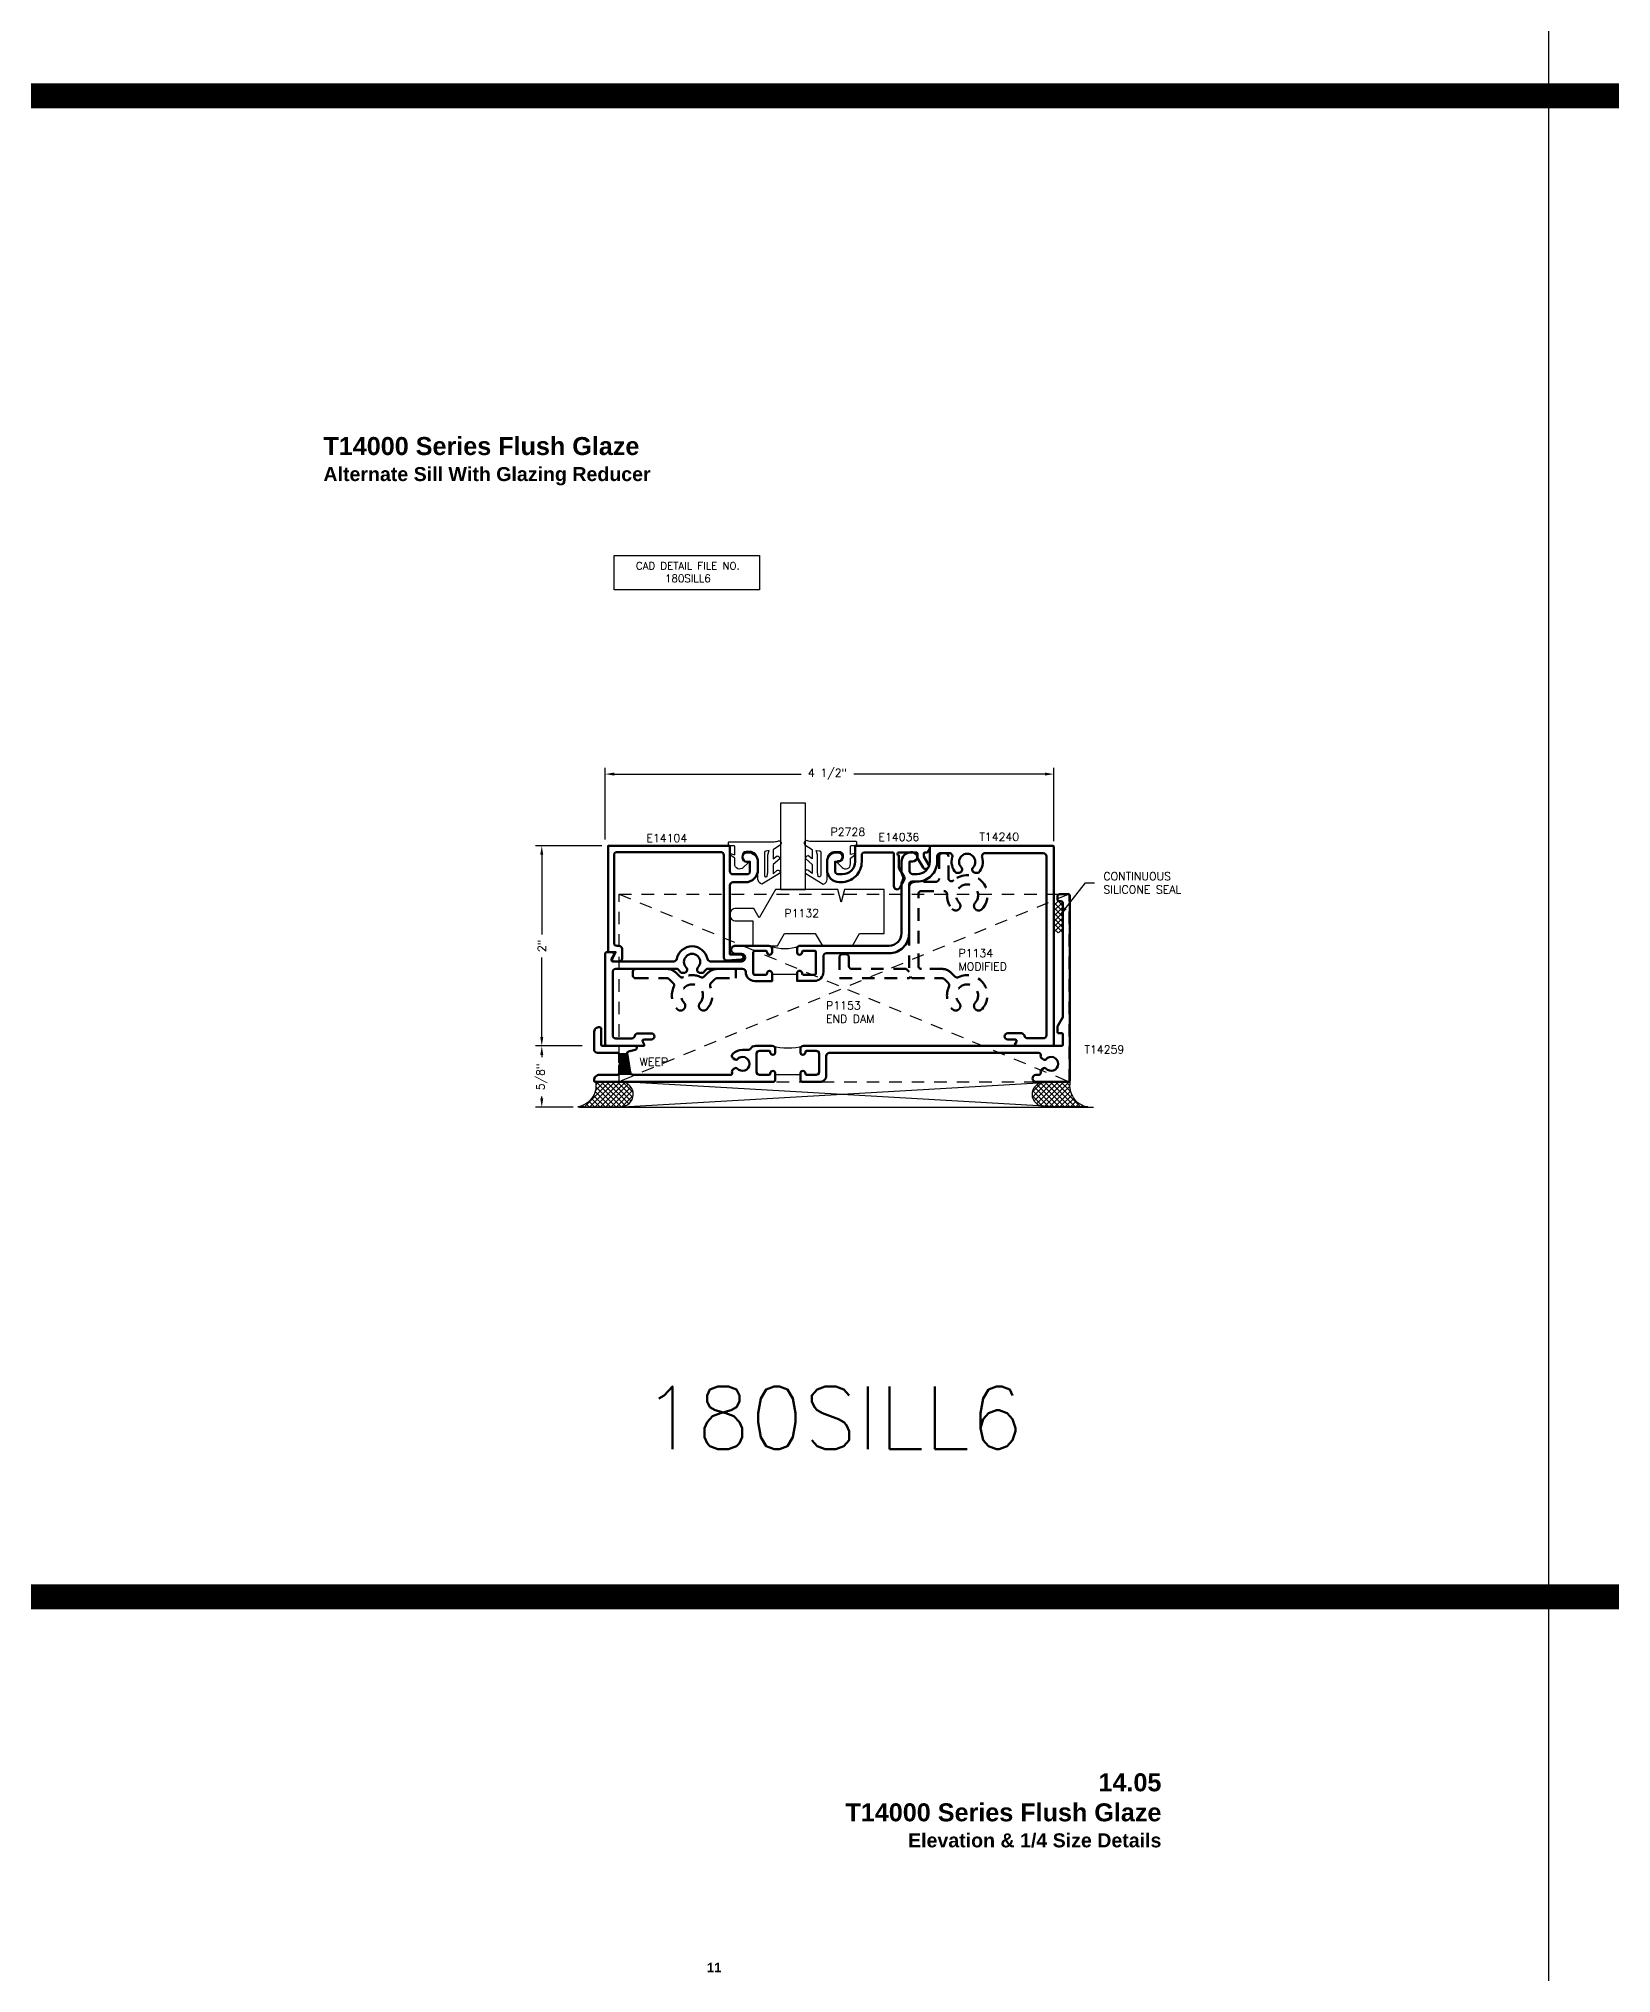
# Model space of a CAD drawing. Extents: x 0 to 152, y -15 to 75.
# Drawn here: x 15.97 to 31.69, y 11.11 to 30.45 of the extents above; entities that cross this region are included whole.
import ezdxf
from ezdxf.enums import TextEntityAlignment as Align

# ---------------------------------------------------------------- set-up
doc = ezdxf.new("R2010")
doc.units = 0
doc.header["$MEASUREMENT"] = 0
doc.header["$PDMODE"] = 3
doc.linetypes.add('HIDDEN2', pattern=[0.1875, 0.125, -0.0625])
doc.layers.get('DEFPOINTS').update_dxf_attribs({"linetype": 'CONTINUOUS'})
for name, color, linetype in [('R-ANNO-DIMS', 3, 'CONTINUOUS'), ('R-ANNO-TEXT', 6, 'CONTINUOUS'), ('R-Det1', 4, 'CONTINUOUS'), ('R-Det2', 2, 'CONTINUOUS'), ('R-DET3', 5, 'CONTINUOUS'), ('R-OTLN', 1, 'CONTINUOUS'), ('R-PAT1', 5, 'CONTINUOUS'), ('TITLE', 7, 'CONTINUOUS')]:
    doc.layers.add(name, color=color, linetype=linetype)
doc.styles.get("Standard").update_dxf_attribs({"font": 'simplex'})
doc.styles.add('style1', font='arialbd.ttf')
doc.dimstyles.new('1X', dxfattribs={"dimtxt": 0.08, "dimasz": 0.09, "dimexe": 0.0625, "dimexo": 0.0625, "dimgap": 0.062, "dimtad": 0, "dimdec": 5, "dimzin": 4, "dimdsep": 46, "dimlunit": 5, "dimtxsty": 'Standard', "dimcen": 0, "dimclrd": 256, "dimclre": 256, "dimclrt": 256, "dimadec": 0, "dimazin": 1, "dimtfac": 1, "dimtdec": 5, "dimtofl": 0, "dimtmove": 0, "dimatfit": 3, "dimfxl": 1, "dimfrac": 2, "dimtolj": 1, "dimtzin": 4, "dimarcsym": 0})

# ---------------------------------------------------------------- blocks, each defined once
blk = doc.blocks.new('*D123')
at = {"layer": 'DEFPOINTS', "color": 0}
for p in [(21.001, 22.384), (21.664, 22.384), (21.334, 20.384)]:
    blk.add_point(p, dxfattribs=at)
at = {"layer": 'R-ANNO-DIMS', "lineweight": -2}
for p, q in [((21.601, 22.384), (20.938, 22.384)), ((21.001, 22.294), (21.001, 21.499)), ((21.001, 20.474), (21.001, 21.269)), ((21.272, 20.384), (20.938, 20.384))]:
    blk.add_line(p, q, dxfattribs=at)
at = {"layer": 'R-ANNO-DIMS'}
for points in [[(20.986, 22.294), (21.016, 22.294), (21.001, 22.384)], [(20.986, 20.474), (21.016, 20.474), (21.001, 20.384)]]:
    blk.add_solid(points, dxfattribs=at)
at = {"layer": 'R-ANNO-DIMS', "insert": (21.001, 21.384), "char_height": 0.08, "attachment_point": 5, "rotation": 90}
blk.add_mtext('\\A1;2"', dxfattribs=at)
blk = doc.blocks.new('*D124')
at = {"layer": 'DEFPOINTS', "color": 0}
for p in [(21.001, 20.384), (21.468, 20.384), (21.379, 19.771)]:
    blk.add_point(p, dxfattribs=at)
at = {"layer": 'R-ANNO-DIMS', "lineweight": -2}
for p, q in [((21.406, 20.384), (20.938, 20.384)), ((21.001, 20.294), (21.001, 20.27)), ((21.316, 19.771), (20.938, 19.771)), ((21.001, 19.861), (21.001, 19.879))]:
    blk.add_line(p, q, dxfattribs=at)
at = {"layer": 'R-ANNO-DIMS'}
for points in [[(20.986, 20.294), (21.016, 20.294), (21.001, 20.384)], [(20.986, 19.861), (21.016, 19.861), (21.001, 19.771)]]:
    blk.add_solid(points, dxfattribs=at)
at = {"layer": 'R-ANNO-DIMS', "insert": (21.001, 20.074), "char_height": 0.08, "attachment_point": 5, "rotation": 90}
blk.add_mtext('\\A1;5/8"', dxfattribs=at)
blk = doc.blocks.new('*D122')
at = {"layer": 'DEFPOINTS', "color": 0}
for p in [(21.635, 23.101), (21.635, 22.384), (26.12, 22.369)]:
    blk.add_point(p, dxfattribs=at)
at = {"layer": 'R-ANNO-DIMS', "lineweight": -2}
for p, q in [((21.635, 22.446), (21.635, 23.164)), ((21.725, 23.101), (23.595, 23.101)), ((26.03, 23.101), (24.119, 23.101)), ((26.12, 22.432), (26.12, 23.164))]:
    blk.add_line(p, q, dxfattribs=at)
at = {"layer": 'R-ANNO-DIMS'}
for points in [[(21.725, 23.116), (21.725, 23.086), (21.635, 23.101)], [(26.03, 23.116), (26.03, 23.086), (26.12, 23.101)]]:
    blk.add_solid(points, dxfattribs=at)
at = {"layer": 'R-ANNO-DIMS', "insert": (23.857, 23.101), "char_height": 0.08, "attachment_point": 5}
blk.add_mtext('\\A1;4 1/2"', dxfattribs=at)
blk = doc.blocks.new('P2728 gasket')
at = {"layer": 'R-Det2'}
blk.add_lwpolyline([(86.461, 33.362), (86.567, 33.537, 0.301952), (86.52, 33.577), (86.32, 33.577, -0.414214), (86.24, 33.657), (86.24, 33.695, -0.388879), (86.276, 33.735), (86.292, 33.736, -0.440011), (86.336, 33.696), (86.336, 33.682, 0.668179), (86.353, 33.675), (86.401, 33.724, 0.668179), (86.366, 33.809), (86.307, 33.809), (86.279, 33.849, 0.836323), (86.264, 33.842), (86.273, 33.809), (86.189, 33.809, -0.414214), (86.183, 33.815), (86.183, 33.865, 0.414214), (86.177, 33.871), (86.149, 33.871, 0.414214), (86.143, 33.865), (86.143, 33.427, -0.083245), (86.135, 33.378), (86.135, 33.378)], format="xyb", dxfattribs=at)
at = {"layer": 'R-Det2', "lineweight": 25}
blk.add_lwpolyline([(86.235, 33.499, -0.372312), (86.249, 33.512), (86.48, 33.512, -0.668179), (86.49, 33.486), (86.448, 33.478), (86.274, 33.478), (86.23, 33.465)], format="xyb", close=True, dxfattribs=at)
at = {"layer": 'R-Det2'}
for points in [[(86.174, 33.352), (86.223, 33.426), (86.314, 33.426), (86.283, 33.384)], [(86.313, 33.359), (86.371, 33.426), (86.462, 33.426), (86.431, 33.388)]]:
    blk.add_lwpolyline(points, dxfattribs=at)
at = {"layer": 'R-Det2', "ltscale": 0.1}
for centre, radius, start, end in [((86.157, 33.369), 0.0237, 157.7655, 314.5007), ((86.313, 33.388), 0.0297, 188.4603, 270), ((86.446, 33.375), 0.0199, 139.7022, 319.7022)]:
    blk.add_arc(centre, radius, start, end, dxfattribs=at)
blk = doc.blocks.new('P1153')
at = {"layer": 'R-DET3', "linetype": 'HIDDEN2'}
for p, q in [((150.972, 34.469), (155.472, 32.594)), ((155.47, 34.469), (150.972, 32.594)), ((150.972, 32.594), (150.972, 34.469)), ((150.972, 34.468), (155.467, 34.468)), ((155.47, 32.595), (155.47, 34.47)), ((150.972, 32.594), (155.472, 32.594))]:
    blk.add_line(p, q, dxfattribs=at)

msp = doc.modelspace()

# ---------------------------------------------------------------- hatches: boundary and pattern name
at = {"layer": 'R-PAT1'}
h = msp.add_hatch(dxfattribs=at)
h.set_pattern_fill('ANSI37', color=256, scale=0.3, style=0)
h.set_pattern_definition([(45, (20.01145, 15.783283), (-0.0265165, 0.0265165), []), (135, (20.01145, 15.783283), (-0.0265165, -0.0265165), [])])
h.paths.add_polyline_path([(26.1204088, 21.5128018), (26.2110877, 21.5128018), (26.2110877, 21.8153565, 0.3522849494), (26.199302, 21.830008), (26.1204088, 21.829215)])
h = msp.add_hatch(color=256, dxfattribs=at)
edge = h.paths.add_edge_path()
edge.add_line((21.7735595, 20.227102), (21.7735595, 20.2997413))
edge.add_arc((21.7585595, 20.2997413), 0.015, 0.00000007, 61.04497582)
edge.add_arc((21.7663055, 20.3137413), 0.001, 90, 241.04497576, ccw=False)
edge.add_line((21.7663055, 20.3147413), (21.8542396, 20.3147413))
edge.add_arc((21.8542396, 20.3137413), 0.001, -0.87114697, 89.99999943, ccw=False)
edge.add_arc((21.8702378, 20.3134981), 0.015, 179.1288536, 188.70564744)
edge.add_line((21.8554106, 20.3112277), (21.8845312, 20.1210492))
edge.add_arc((21.915174, 20.1257413), 0.031, 188.70564744, 249.63586525)
edge.add_arc((21.9040385, 20.0957413), 0.001, -89.99999994, 69.63586531, ccw=False)
edge.add_line((21.9040385, 20.0947413), (21.7663055, 20.0947413))
edge.add_arc((21.7663055, 20.0957413), 0.001, 118.95502424, 270, ccw=False)
edge.add_arc((21.7585595, 20.1097413), 0.015, 298.95502418, 359.99999993)
edge.add_line((21.7735595, 20.1097413), (21.7735595, 20.1823806))
edge.add_arc((21.7885595, 20.1823806), 0.015, 131.8103149, 180, ccw=False)
edge.add_arc((21.7685595, 20.2047413), 0.015, 311.8103149, 408.1896851)
edge.add_arc((21.7885595, 20.227102), 0.015, 180, 228.1896851, ccw=False)
h = msp.add_hatch(dxfattribs=at)
h.set_pattern_fill('ANSI37', color=256, scale=0.3, style=0)
h.set_pattern_definition([(45, (19.648617, 15.926916), (-0.0265165, 0.0265165), []), (135, (19.648617, 15.926916), (-0.0265165, -0.0265165), [])])
edge = h.paths.add_edge_path()
edge.add_line((21.3605386, 19.7748781), (21.789182, 19.7748782))
edge.add_arc((21.7891819, 19.9006539), 0.1257757, 270.0000074, 447.46272372)
edge.add_line((21.7947499, 20.0263063), (21.5385595, 20.0247413))
edge.add_arc((21.3280617, 19.9863663), 0.2139673, -81.2696477, 10.33190092, ccw=False)
h = msp.add_hatch(dxfattribs=at)
h.set_pattern_fill('ANSI37', color=256, scale=0.3, style=0)
h.set_pattern_definition([(45, (19.999146, 15.92653), (-0.0265165, 0.0265165), []), (135, (19.999146, 15.92653), (-0.0265165, -0.0265165), [])])
edge = h.paths.add_edge_path()
edge.add_line((26.4591087, 19.7748781), (26.0304653, 19.7748782))
edge.add_arc((26.0304653, 19.9006539), 0.1257757, 92.53727628, 269.9999926, ccw=False)
edge.add_line((26.0248973, 20.0263063), (26.2810877, 20.0247413))
edge.add_arc((26.4915856, 19.9863663), 0.2139673, 169.66809908, 261.2696477)

# ---------------------------------------------------------------- linework, layer by layer
at = {"layer": 'R-ANNO-TEXT'}
msp.add_lwpolyline([(21.7246915, 25.2855464), (23.1761715, 25.2855464), (23.1761715, 24.9434836), (21.7246915, 24.9434836)], close=True, dxfattribs=at)
at = {"layer": 'R-Det1', "lineweight": 50}
for points in [[(23.0368521, 22.0198575, 0.4144), (23.1618521, 22.1448575), (23.1618521, 22.2248575, 0.4139789032), (23.0688521, 22.3178575), (23.0523521, 22.3178575, 1), (23.0523521, 22.2248575), (23.0818521, 22.2248575), (23.0818521, 22.1308575, -0.4129032258), (23.0508521, 22.0998575), (22.9118521, 22.0998575, -0.4129032258), (22.8808521, 22.1308575), (22.8808521, 22.3838575), (21.6637521, 22.3838575), (21.6637521, 21.3218575), (21.7387521, 21.3218575), (21.7061521, 21.2514575, 0.5484584395), (21.7207521, 21.2288575), (21.7737521, 21.2288575, 0.4133333333), (21.8037521, 21.2588575), (21.8037521, 21.3218575), (21.8037521, 21.3528575, 0.4129032258), (21.7727521, 21.3838575), (21.7537521, 21.3838575, -0.4133333333), (21.7237521, 21.4138575), (21.7237521, 22.2908575, -0.4129032258), (21.7547521, 22.3218575), (22.7898521, 22.3218575, -0.4129032258), (22.8208521, 22.2908575), (22.8208521, 21.2676575, 0.4379270187), (22.8543521, 21.2367575), (22.9946521, 21.2479575, 0.963981017), (22.9927521, 21.2978575), (22.8808521, 21.2978575), (22.8808521, 21.9888575, -0.4129032258), (22.9118521, 22.0198575), (23.0368521, 22.0198575)], [(24.8654608, 22.1988936), (24.8204088, 22.2769046), (24.8204088, 22.3033565, -0.4142135624), (24.8354088, 22.3183565), (24.8495219, 22.3183565, 0.2678077575), (24.8625083, 22.3258496), (24.8784088, 22.3533565), (24.8784088, 22.3843565), (24.1334088, 22.3843565), (24.1334088, 22.2253565, -0.4142135624), (24.0084088, 22.1003565), (23.9634088, 22.1003565, -0.4129032258), (23.9324088, 22.1313565), (23.9324088, 22.2253565), (23.9619088, 22.2253565, 1), (23.9619088, 22.3183565), (23.9454088, 22.3183565, 0.4150537634), (23.8524088, 22.2253565), (23.8524088, 22.1453565, 0.4120367457), (23.9764088, 22.0203565), (23.9944088, 22.0203565, 0.4142135624), (24.1994088, 22.2253565), (24.1994088, 22.2873565, -0.4142135624), (24.2304088, 22.3183565), (24.5064088, 22.3183565, -0.4142135624), (24.5214088, 22.3033565), (24.5214088, 21.9798565, 0.7660915713), (24.5792088, 21.9643565), (24.6244088, 22.0426565, 0.2613254343), (24.6238088, 22.0747565), (24.5714088, 22.1655565), (24.5714088, 22.2873565, -0.4133333333), (24.5564088, 22.3023565), (24.5564088, 22.3033565, -0.4133333333), (24.5714088, 22.3183565), (24.7434088, 22.3183565, -0.4142135624), (24.7584088, 22.3033565), (24.7584088, 22.2603565), (24.8117608, 22.1678936, 1)], [(23.5855923, 20.0947413), (23.5855923, 20.0397413), (23.6005923, 20.0247413), (23.7815923, 20.0247413, 0.4142135624), (23.8435923, 20.0867413), (23.8435923, 20.2837413, -0.4142135624), (23.8745923, 20.3147413), (25.9689341, 20.3147413, -0.4791776784), (25.9884667, 20.2904429, 0.3269025534), (26.0032423, 20.2569336), (26.0212635, 20.2465291, 0.3624762266), (26.0402031, 20.2498171, -2.7339006994), (26.0400144, 20.1594854, 0.3636585422), (26.0210344, 20.1628213), (26.0029776, 20.1523962, 0.3260540704), (25.9881817, 20.1189798, -0.4782352127), (25.968636, 20.0947413), (25.9410877, 20.0947413, 1), (25.9410877, 20.0247413), (26.2660877, 20.0247413, 0.4142135624), (26.2810877, 20.0397413), (26.2810877, 21.8847413, 0.4142135624), (26.2660877, 21.8997413), (26.1760877, 21.8997413, 0.4142135624), (26.1560877, 21.8797413), (26.1560877, 21.8493929, 0.4142135624), (26.1760877, 21.8293929), (26.1910877, 21.8293929, -0.4142135624), (26.2110877, 21.8093929), (26.2110877, 20.6823631, -0.1316524976), (26.2084082, 20.6723631), (26.1587672, 20.5863823, 0.1316524976), (26.1560877, 20.5763823), (26.1560877, 20.5267413, 0.4142135624), (26.1710877, 20.5117413), (26.1960877, 20.5117413, -0.4142135624), (26.2110877, 20.4967413), (26.2110877, 20.3997413, -0.4142135624), (26.1960877, 20.3847413), (23.6165923, 20.3847413, 0.4142135624), (23.5855923, 20.3537413), (23.5855923, 20.3197413, 0.4142135624), (23.6105923, 20.2947413, 0.4142135624), (23.6355923, 20.3197413, -0.4142135624), (23.6505923, 20.3347413), (23.7425923, 20.3347413, -0.4142135624), (23.7735923, 20.3037413), (23.7735923, 20.1257413, -0.4142135624), (23.7425923, 20.0947413), (23.6505923, 20.0947413, -0.4142135624), (23.6355923, 20.1097413, 0.4142135624), (23.6105923, 20.1347413, 0.4142135624), (23.5855923, 20.1097413)], [(23.3355923, 20.0947413), (23.3355923, 20.1097413, 0.4142135624), (23.3105923, 20.1347413, 0.4142135624), (23.2855923, 20.1097413, -0.4142135624), (23.2705923, 20.0947413), (23.1785923, 20.0947413, -0.4142135624), (23.1475923, 20.1257413), (23.1475923, 20.3037413, -0.4142135624), (23.1785923, 20.3347413), (23.2705923, 20.3347413, -0.4142135624), (23.2855923, 20.3197413, 0.4142135624), (23.3105923, 20.2947413, 0.4142135624), (23.3355923, 20.3197413), (23.3355923, 20.3537413, 0.4142135624), (23.3045923, 20.3847413), (23.1395923, 20.3847413, 0.2643693156), (23.086318, 20.3544565, -0.2643693156), (23.0691328, 20.3446872), (23.0075923, 20.3446872, 0.1915114353), (22.9114602, 20.3064646, 0.5020398469), (22.9172466, 20.2570814), (22.9352678, 20.2466768, 0.3624762266), (22.9542074, 20.2499649, -2.7339006994), (22.9540187, 20.1596331, 0.3636585422), (22.9350387, 20.162969), (22.9149487, 20.1513701), (22.9170284, 20.1526711, 0.3670284037), (22.9033564, 20.1149647, -0.5226700084), (22.8892953, 20.0947413), (21.915174, 20.0947413, -0.3703793277), (21.8845312, 20.1210492), (21.8554106, 20.3112277, -0.3873357555), (21.8666057, 20.3280517), (21.9358645, 20.3453365, 0.88462431), (21.9310217, 20.3847413), (21.6085595, 20.3847413, -0.4142135624), (21.5935595, 20.3997413), (21.5935595, 20.5577413, 0.4142135624), (21.5785595, 20.5727413, 0.4142135624), (21.5235595, 20.5177413), (21.5235595, 20.3497413, 0.4142135624), (21.5585595, 20.3147413), (21.7585595, 20.3147413, -0.4142135624), (21.7735595, 20.2997413), (21.7735595, 20.227102, 0.2134217653), (21.7785595, 20.2159217, -0.4306146857), (21.7791661, 20.1941347), (21.7779529, 20.1929215, 0.1989123674), (21.7735595, 20.1823149), (21.7735595, 20.1097413, -0.4142135624), (21.7585595, 20.0947413), (21.5785595, 20.0947413, 0.4142135624), (21.5235595, 20.0397413), (21.5235595, 20.0397413, 0.4142135624), (21.5385595, 20.0247413), (23.3205923, 20.0247413), (23.3355923, 20.0397413)]]:
    msp.add_lwpolyline(points, format="xyb", close=True, dxfattribs=at)
at = {"layer": 'R-Det2', "color": 2}
msp.add_line((24.3784088, 21.9463565), (24.1284088, 21.9463565), dxfattribs=at)
at = {"layer": 'R-Det2'}
msp.add_lwpolyline([(23.3858203, 22.8087609), (23.3858203, 21.9461676), (23.6358203, 21.9461676), (23.6358203, 22.8087609), (23.3858203, 22.8087609)], dxfattribs=at)
at = {"layer": 'R-Det2', "color": 2}
msp.add_lwpolyline([(23.7336746, 21.5091666), (23.8058433, 21.3841666), (24.1055376, 21.3841666), (24.1777064, 21.5091666), (24.4236483, 21.5091666), (24.4236483, 21.9461676), (24.027337, 21.9461676), (23.9938433, 21.8211676), (23.9603497, 21.9461676), (23.336211, 21.9461676), (23.1735425, 21.6644176), (23.119416, 21.7581676), (22.9419216, 21.7581676, 0.4142135624), (22.8799216, 21.6961676), (22.8799216, 21.6951676, 0.4142135624), (22.9419216, 21.6331676), (23.1111483, 21.6331676), (23.1111483, 21.3841666), (23.3558433, 21.3841666), (23.4280121, 21.5091666)], format="xyb", close=True, dxfattribs=at)
at = {"layer": 'R-DET3'}
for p, q in [((26.1390877, 19.7743565), (21.8097208, 20.0247413)), ((21.8097208, 19.7747413), (26.1390877, 20.0243565))]:
    msp.add_line(p, q, dxfattribs=at)
at = {"layer": 'R-DET3', "color": 5}
msp.add_line((21.3789281, 19.7711058), (26.5173096, 19.7711058), dxfattribs=at)
at = {"layer": 'R-DET3', "linetype": 'HIDDEN2', "lineweight": 50}
for points in [[(24.7654068, 21.9010209, -0.4142135624), (24.7964068, 21.9320209), (25.0206949, 21.9320209, -0.4289597164), (25.0516561, 21.899469, 0.2010444958), (25.1047119, 21.7526267, 0.0616447566), (25.1134178, 21.7452319, 0.4311315419), (25.1792105, 21.7608516, 0.3278181232), (25.1731686, 21.8155765, -2.2780811719), (25.3336369, 21.8155765, 0.3278181232), (25.3275951, 21.7608516, 0.5062303828), (25.4020936, 21.7526267, 0.956981471), (25.1172912, 22.0386134, -0.6516590583), (25.0654028, 22.0615192), (25.0654028, 22.2783565, 0.4142135624), (25.0344028, 22.3093565), (25.0034028, 22.3093565, 0.4142135624), (24.9724028, 22.2783565), (24.9724028, 22.0560209, -0.4142135624), (24.9414028, 22.0250209), (24.7344068, 22.0250209, 0.4142135624), (24.6724068, 21.9630209), (24.6724068, 21.1233186), (24.642368, 21.1533575), (24.1012928, 21.1533575, -0.4142135624), (24.0702928, 21.1843575), (24.0702928, 21.2703575, 0.4142135624), (24.0392928, 21.3013575), (24.0082928, 21.3013575, 0.4142135624), (23.9772928, 21.2703575), (23.9772928, 21.0603575), (24.6723784, 21.0603575), (24.6873784, 21.0753575), (24.7023784, 21.0603575), (25.0038002, 21.0603575, -0.1989123674), (25.0257205, 21.0512778), (25.0651474, 21.011851, -0.3180460654), (25.0711903, 20.9765495, 0.3065542285), (25.1047119, 20.7526267, 0.5062303828), (25.1792105, 20.7608516, 0.3278181232), (25.1731686, 20.8155765, -2.2780811719), (25.3336369, 20.8155765, 0.3278181232), (25.3275951, 20.7608516, 0.5062303828), (25.4020936, 20.7526267, 0.8256018173), (25.1662097, 21.0715689, -0.3180460654), (25.1309083, 21.0776119), (25.0914815, 21.1170387, 0.1989123674), (25.0038002, 21.1533575), (24.7964068, 21.1533575, -0.4142135624), (24.7654068, 21.1843575)], [(21.9104028, 21.1223675), (21.9104028, 21.0913675, 0.4142135624), (21.9414028, 21.0603675), (22.2537902, 21.0603675, -0.1989123674), (22.2757105, 21.0512878), (22.3151474, 21.011851, -0.3180460654), (22.3211903, 20.9765495, 0.3065542285), (22.3547119, 20.7526267, 0.5062303828), (22.4292105, 20.7608516, 0.3278181232), (22.4231686, 20.8155765, -2.2780811719), (22.5836369, 20.8155765, 0.3278181232), (22.5775951, 20.7608516, 0.5062303828), (22.6520936, 20.7526267, 0.3065542285), (22.6856152, 20.9765495, -0.3180460654), (22.6916582, 21.011851), (22.731085, 21.0512778, -0.1989123674), (22.7530053, 21.0603575), (22.9417928, 21.0603575), (22.9417928, 21.1533575), (22.7534195, 21.1533575, 0.1989123674), (22.6650312, 21.1167458), (22.6258973, 21.0776119, -0.3180460654), (22.5905958, 21.0715689, 0.2269397181), (22.4162097, 21.0715689, -0.3180460654), (22.3809083, 21.0776119), (22.3417644, 21.1167558, 0.1989123674), (22.253376, 21.1533675), (21.9414028, 21.1533675, 0.4142135624)]]:
    msp.add_lwpolyline(points, format="xyb", close=True, dxfattribs=at)
at = {"layer": 'R-OTLN', "lineweight": 50}
for points in [[(23.8467928, 21.3101262), (24.4724068, 21.3101262, 0.4142135624), (24.6724068, 21.5101262), (24.6724068, 21.9951262, -0.4142135624), (24.7034068, 22.0261262), (24.7534088, 22.0261262, 0.4142135624), (24.9534088, 22.2261262), (24.9534088, 22.2791262, -0.4142135624), (24.9844088, 22.3101262), (25.0746739, 22.3101262, -0.5046141751), (25.1043028, 22.2700085, 0.2746427098), (25.1418008, 22.1151262), (25.1724258, 22.1151262, 0.6751799327), (25.1949728, 22.1680286, -2.3463521494), (25.311833, 22.1680288, 0.6752130473), (25.3343798, 22.1151252), (25.3650045, 22.115126, 0.2746432207), (25.4025028, 22.2700085, -0.5046141751), (25.4321316, 22.3101262), (26.0144088, 22.3101262, -0.4142135624), (26.0454088, 22.2791262), (26.0454088, 20.4911262, -0.4142135624), (26.0144088, 20.4601262), (25.8556684, 20.4601262, -0.3582490687), (25.8252546, 20.4851262, 0.3582490687), (25.7948407, 20.5101262), (25.6584088, 20.5101262, 1), (25.6584088, 20.4481262), (25.7328011, 20.4481262, -0.5773502692), (25.7457915, 20.4256262), (25.730203, 20.3986262, 0.5773502692), (25.7379972, 20.3851262), (26.1054088, 20.3851262, 0.4142135624), (26.1204088, 20.4001262), (26.1204088, 22.3701262, 0.4142135624), (26.1054088, 22.3851262), (24.8934088, 22.3851262, 0.4142135624), (24.8784088, 22.3701262), (24.8784088, 22.2261262, -0.4142135624), (24.7534088, 22.1011262), (24.7084078, 22.1011262, -0.4142135624), (24.6774078, 22.1321262), (24.6774078, 22.2261252), (24.7069088, 22.2261252, 1), (24.7069088, 22.3191252), (24.6904088, 22.3191262, 0.4177891482), (24.5974079, 22.2262446), (24.5974068, 22.1318455), (24.5974098, 22.1333267), (24.5974078, 22.1321262), (24.5974068, 22.1321262, 0.1316524976), (24.6116081, 22.0791262, -0.2679491924), (24.6116081, 22.0481262, 0.1316524976), (24.5974068, 21.9951262), (24.5974068, 21.5101262, -0.4142135624), (24.4724068, 21.3851262), (23.5837928, 21.3851262, 0.4142135624), (23.5527928, 21.3541262), (23.5527928, 21.3201262, 0.4142135624), (23.5777928, 21.2951262, 0.4142135624), (23.6027928, 21.3201262, -0.4142135624), (23.6177928, 21.3351262), (23.7257928, 21.3351262, -0.4142135624), (23.7407928, 21.3201262), (23.7407928, 21.1101262, -0.4142135624), (23.7257928, 21.0951262), (23.6177928, 21.0951262, -0.4142135624), (23.6027928, 21.1101262, 0.4142135624), (23.5777928, 21.1351262, 0.4142135624), (23.5527928, 21.1101262), (23.5527928, 21.0331262), (23.7257928, 21.0331262, 0.4142135624), (23.8157928, 21.1231262), (23.8157928, 21.2791262, -0.4142135624)], [(23.2527928, 21.1097413, -0.4142135624), (23.2377928, 21.0947413), (23.1297928, 21.0947413, -0.4142135624), (23.1147928, 21.1097413), (23.1147928, 21.3197413, -0.4142135624), (23.1297928, 21.3347413), (23.2377928, 21.3347413, -0.4142135624), (23.2527928, 21.3197413, 0.4142135624), (23.2777928, 21.2947413, 0.4142135624), (23.3027928, 21.3197413), (23.3027928, 21.3537413, 0.4142135624), (23.2717928, 21.3847413), (22.9347928, 21.3847413, 0.4142135624), (22.8947928, 21.3447413, 0.4142135624), (22.9347928, 21.3047413), (22.9970433, 21.3047413, -1), (22.9970433, 21.2292423), (22.686796, 21.2292423, -0.3577911887), (22.6563919, 21.254193, 0.8206356711), (22.3504136, 21.254193, -0.3577911887), (22.3200096, 21.2292423), (21.7122438, 21.2292423, -0.5773640241), (21.6992528, 21.2517423), (21.7284088, 21.3022413), (21.7084088, 21.3222423), (21.6504088, 21.3222423, 0.4142135624), (21.6354088, 21.3072423), (21.6354088, 20.3997413, 0.4142135624), (21.6504088, 20.3847413), (22.0178203, 20.3847413, 0.5773502692), (22.0256145, 20.3982413), (22.0100261, 20.4252413, -0.5773502692), (22.0230165, 20.4477413), (22.0974088, 20.4477413, 1), (22.0974088, 20.5097413), (21.9609768, 20.5097413, 0.3582490687), (21.930563, 20.4847413, -0.3582490687), (21.9001492, 20.4597413), (21.7414088, 20.4597413, -0.4142135624), (21.7104088, 20.4907413), (21.7104088, 21.1232423, -0.4142135624), (21.7414088, 21.1542423), (22.3457257, 21.1542423, -0.2562196458), (22.3718664, 21.1399056, 0.0516171452), (22.3918293, 21.1147413), (22.4224028, 21.1147413, 0.6757771741), (22.4450029, 21.1676417, -2.3476027329), (22.5618026, 21.1676417, 0.6757771741), (22.5844028, 21.1147413), (22.6149763, 21.1147413, 0.0516171452), (22.6349392, 21.1399056, -0.2562196458), (22.6610798, 21.1542423), (23.0087928, 21.1542423, -0.4142135624), (23.0397928, 21.1232423), (23.0397928, 21.1227413, 0.4142135624), (23.1297928, 21.0327413), (23.3027928, 21.0327413), (23.3027928, 21.1097413, 0.4142135624), (23.2777928, 21.1347413, 0.4142135624)]]:
    msp.add_lwpolyline(points, format="xyb", close=True, dxfattribs=at)
at = {"layer": 'R-PAT1'}
msp.add_lwpolyline([(23.1179349, 21.1127042), (23.1179349, 21.3227042, -0.4142135624), (23.1329349, 21.3377042), (23.2409349, 21.3377042, -0.4142135624), (23.2559349, 21.3227042, 0.4142135624), (23.2809349, 21.2977042, 0.4142135624), (23.3059349, 21.3227042), (23.3059349, 21.3567042, 0.3026074371), (23.2868756, 21.3853122, 0.2003205128), (23.5749942, 21.3853122, 0.3026074371), (23.5559349, 21.3567042), (23.5559349, 21.3227042, 0.4142135624), (23.5809349, 21.2977042, 0.4142135624), (23.6059349, 21.3227042, -0.4142135624), (23.6209349, 21.3377042), (23.7289349, 21.3377042, -0.4142135624), (23.7439349, 21.3227042), (23.7439349, 21.1127042, -0.4142135624), (23.7289349, 21.0977042), (23.6209349, 21.0977042, -0.4142135624), (23.6059349, 21.1127042, 0.4142135624), (23.5809349, 21.1377042, 0.4142135624), (23.5559349, 21.1127042), (23.5559349, 21.0977042), (23.3059349, 21.0977042), (23.3059349, 21.1127042, 0.4142135624), (23.2809349, 21.1377042, 0.4142135624), (23.2559349, 21.1127042, -0.4142135624), (23.2409349, 21.0977042), (23.1329349, 21.0977042, -0.4142135624)], format="xyb", close=True, dxfattribs=at)
for points in [[(23.6165923, 20.3847413), (23.6165923, 20.3847413, 0.4142135624), (23.5855923, 20.3537413), (23.5855923, 20.3197413, 1), (23.6355923, 20.3197413, -0.4142135624), (23.6505923, 20.3347413), (23.7585923, 20.3347413, -0.4142135624), (23.7735923, 20.3197413), (23.7735923, 20.1097413, -0.4142135624), (23.7585923, 20.0947413), (23.6505923, 20.0947413, -0.4142135624), (23.6355923, 20.1097413, 1), (23.5855923, 20.1097413), (23.5855923, 20.0947413), (23.3355923, 20.0947413), (23.3355923, 20.1097413, 1), (23.2855923, 20.1097413, -0.4142135624), (23.2705923, 20.0947413), (23.1625923, 20.0947413, -0.4142135624), (23.1475923, 20.1097413), (23.1475923, 20.3197413, -0.4142135624), (23.1625923, 20.3347413), (23.2705923, 20.3347413, -0.4142135624), (23.2855923, 20.3197413, 1), (23.3355923, 20.3197413), (23.3355923, 20.3537413, 0.4142135624), (23.3045923, 20.3847413), (23.3045923, 20.3847413), (23.3045923, 20.3847413, 0.1298789824), (23.6165918, 20.3847413)], [(21.3605386, 19.7748781), (21.789182, 19.7748782, 0.9780995873), (21.7947499, 20.0263063), (21.5385595, 20.0247413, -0.4224245011), (21.3605386, 19.7748781, -1.1845073301)], [(26.4591087, 19.7748781), (26.0304653, 19.7748782, -0.9780995873), (26.0248973, 20.0263063), (26.2810877, 20.0247413, 0.4224245011), (26.4591087, 19.7748781, 1.1845073301)]]:
    msp.add_lwpolyline(points, format="xyb", dxfattribs=at)
at = {"layer": 'TITLE'}
msp.add_line((31.062889, 74.8789502), (31.062889, -0.1210498), dxfattribs=at)
at = {"layer": 'TITLE', "const_width": 0.25}
for points in [[(0.25, 29.8789502), (138.9080005, 29.8789502)], [(0.25, 14.8789502), (138.9080005, 14.8789502)]]:
    msp.add_lwpolyline(points, dxfattribs=at)

# ---------------------------------------------------------------- block references
at = {"layer": 'R-Det2', "xscale": -1, "rotation": 90}
msp.add_blockref('P2728 gasket', (56.7385176, 108.5672105), dxfattribs=at)
at = {"layer": 'R-Det2', "rotation": 270}
msp.add_blockref('P2728 gasket', (-9.7218074, 108.5689195), dxfattribs=at)
at = {"layer": 'R-OTLN'}
msp.add_blockref('P1153', (-129.1983159, -12.5682714), dxfattribs=at)

# ---------------------------------------------------------------- texts
at = {"layer": 'R-ANNO-TEXT', "style": 'style1'}
msp.add_text('11', height=0.09375, dxfattribs=at).set_placement((22.7242133, 11.1725443), align=Align.MIDDLE_CENTER)
at = {"layer": 'R-ANNO-TEXT', "insert": (22.4613738, 25.2199637), "char_height": 0.075, "width": 1.875, "attachment_point": 2}
msp.add_mtext('CAD DETAIL FILE NO.\\P180SILL6', dxfattribs=at)
at = {"layer": 'R-ANNO-TEXT', "char_height": 0.08}
for s, insert, attachment_point in [('\\A1;E14104', (22.4548281, 22.4611248), 6), ('\\A1;P2728', (24.2337804, 22.5238071), 6), ('\\A1;E14036', (24.774383, 22.4719623), 6), ('\\A1;T14240', (25.7728717, 22.4740551), 6), ('CONTINUOUS \\PSILICONE SEAL', (26.6149999, 22.01336), 4), ('\\A1;P1132', (23.7728787, 21.7106412), 6), ('P1134\\PMODIFIED', (25.1668249, 21.2444943), 4), ('\\A1;P1153\\PEND DAM', (23.8427688, 20.7215904), 4), ('T14259', (26.8236453, 20.3483413), 6), ('\\A1;WEEP', (22.2638266, 20.2264118), 6)]:
    msp.add_mtext(s, dxfattribs=dict(at, insert=insert, attachment_point=attachment_point))
at = {"layer": 'TITLE'}
msp.add_text('180SILL6', height=0.625, dxfattribs=at).set_placement((22.0115984, 16.3552017))
at = {"layer": 'TITLE', "char_height": 0.18, "width": 7.44}
for s, insert, attachment_point in [('{\\fArial|b1|i0|c0|p34;\\PT14000 Series Flush Glaze\\P\\H0.7778x;Alternate Sill With Glazing Reducer}', (18.8182815, 26.7699123, 6.2106922), 1), ('{\\fArial|b1|i0|c0|p34;14.05\\PT14000 Series Flush Glaze\\P\\H0.7778x;Elevation & 1/4 Size Details}', (27.1950098, 13.1137387, 6.2106922), 3)]:
    msp.add_mtext(s, dxfattribs=dict(at, insert=insert, attachment_point=attachment_point))

# ---------------------------------------------------------------- dimensions: what is measured, and where the dimension line sits
at = {"layer": 'R-ANNO-DIMS'}
for base, p1, p2, angle, picture, middle in [((21.6354088, 23.1010492), (26.1204088, 22.3693565), (21.6354088, 22.3838575), 180, '*D122', (23.8565482, 23.1010492)), ((21.0009755, 20.3843565), (21.3789281, 19.7711058), (21.4682877, 20.3843565), 90, '*D124', (21.0009755, 20.0743075))]:
    dim = msp.add_linear_dim(base=base, p1=p1, p2=p2, angle=angle, dimstyle='1X', override={"dimpost": '"'}, dxfattribs=at)
    dim.commit()
    dim.dimension.update_dxf_attribs({"geometry": picture, "text_midpoint": middle, "dimtype": 160})
dim = msp.add_linear_dim(base=(21.0009755, 22.3838575), p1=(21.3340524, 20.3843565), p2=(21.6637521, 22.3838575), angle=90, dimstyle='1X', override={"dimpost": '"'}, dxfattribs=at)
dim.commit()
dim.dimension.update_dxf_attribs({"geometry": '*D123', "text_midpoint": (21.0009755, 21.384107)})

# ---------------------------------------------------------------- leaders
at = {"layer": 'R-ANNO-TEXT', "annotation_type": 0, "has_hookline": 1, "hookline_direction": 0}
msp.add_leader([(26.1823182, 21.6893983), (26.4349999, 22.01336), (26.5249999, 22.01336)], dimstyle='1X', dxfattribs=at)

doc.saveas('drawing.dxf')
